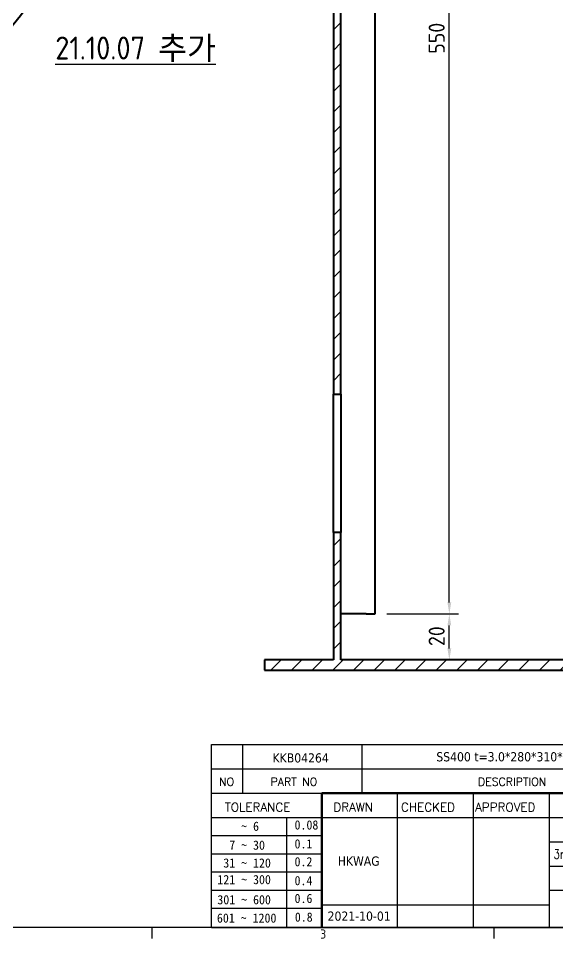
# Model space of a CAD drawing. Header units: millimetres. Extents: x 0 to 2378, y 0 to 1682.
# Drawn here: x 1874.1 to 2108.5, y 35.2 to 435.4 of the extents above; entities that cross this region are included whole.
import ezdxf
from ezdxf.enums import TextEntityAlignment as Align

# ---------------------------------------------------------------- set-up
doc = ezdxf.new("R2010")
doc.units = ezdxf.units.MM
doc.header["$LTSCALE"] = 2
doc.layers.get('0').update_dxf_attribs({"color": 3, "lineweight": 25})
for name, color, linetype, lineweight in [('가시적인 것(ISO)', 3, 'Continuous', 40), ('경계(ISO)', 7, 'Continuous', 25), ('기호(ISO)', 5, 'Continuous', 25), ('제목(ISO)', 5, 'Continuous', 50), ('치수(ISO)', 2, 'Continuous', 25), ('해치(ISO)', 7, 'Continuous', 18)]:
    doc.layers.add(name, color=color, linetype=linetype, lineweight=lineweight)
doc.styles.add('HAN_291', font='')
doc.styles.add('HAN_370', font='', dxfattribs={"width": 2})
doc.styles.add('RC_284', font='ROMANC.shx')
doc.styles.add('RC_287', font='ROMANC.shx')
doc.styles.add('RC_292', font='ROMANC.shx')
doc.styles.add('ROMANT_294', font='romant.shx')
doc.styles.add('문자 텍스트_PSTEK_POSCO', font='isocp.shx')
doc.styles.add('치수 텍스트_PSTEK_POSCO', font='isocp.shx')
doc.styles.add('텍스트 스타일198', font='tahoma.ttf')
doc.styles.add('텍스트 스타일333', font='ROMANC.shx', dxfattribs={"width": 0.800000011920929})
doc.styles.get('HAN_291').set_extended_font_data('GulimChe')
doc.styles.get('HAN_370').set_extended_font_data('GulimChe')
doc.dimstyles.new('치수_PSTEK_POSCO', dxfattribs={"dimscale": 2, "dimtxt": 3.5, "dimasz": 2.5, "dimexe": 2, "dimexo": 2.5, "dimgap": 1, "dimtad": 1, "dimrnd": 1e-08, "dimdsep": 46, "dimtxsty": '치수 텍스트_PSTEK_POSCO', "dimcen": 0.09, "dimdle": 10, "dimclrd": 7, "dimclre": 7, "dimclrt": 2, "dimadec": 1, "dimazin": 2, "dimtfac": 1, "dimtmove": 0, "dimatfit": 3, "dimfxl": 0, "dimtolj": 1, "dimlwd": -1, "dimlwe": -1, "dimarcsym": 0})

# ---------------------------------------------------------------- blocks, each defined once
blk = doc.blocks.new('경계 Default Border')
at = {"layer": '경계(ISO)'}
for p, q in [((966.0624694824219, 20), (966.0624694824219, 17.59999990463257)), ((1040.374984741211, 20), (1040.374984741211, 17.59999990463257))]:
    blk.add_line(p, q, dxfattribs=at)
at = {"layer": '경계(ISO)', "flags": 128}
blk.add_lwpolyline([(20, 20), (20, 820.9999847412109), (1169.000015258789, 820.9999847412109), (1169.000015258789, 20), (20, 20)], dxfattribs=at)
at = {"layer": '경계(ISO)', "color": 2, "insert": (1002.664443034574, 17.580929648038), "char_height": 2.000000029802322, "attachment_point": 7, "style": '문자 텍스트_PSTEK_POSCO'}
blk.add_mtext('3', dxfattribs=at)
blk = doc.blocks.new('제목 블록 PSTEK')
for color, points in [(5, [(321.6183518841322, 17.4193704504104), (319.5281351041078, 18.24969419629727), (322.4505835294948, 22.02344462252142), (317.2195697678507, 17.0593801673321), (318.9235935156908, 16.2694494742633), (316.1741874603099, 12.79820726128571)]), (252, [(317.2195697678507, 17.0593801673321), (322.0326348870767, 21.62682475217465), (322.2781991042243, 21.94392121864296), (317.0471853425802, 16.97985676345368), (318.7512090904202, 16.1899260703855), (316.0018030350395, 12.71868385740789), (316.3356552234328, 13.00206718743325), (318.9235935156908, 16.2694494742633)]), (1, [(324.4839107253602, 19.60711530335299), (325.2419748254881, 19.60711530335299), (325.2419748254881, 20.25857663940324), (321.2266040451076, 20.25857663940324), (321.2266040451076, 19.60711530335299), (321.9846681452406, 19.60711530335299), (321.9846681452406, 15.3430047401139), (324.4839107253602, 15.3430047401139)]), (252, [(324.6615819988275, 19.45905590879572), (325.4196460989604, 19.45905590879572), (325.4196460989604, 20.11051724484596), (325.2419748254881, 20.11051724484596), (325.2419748254881, 19.60711530335299), (324.4839107253602, 19.60711530335299), (324.4839107253602, 15.3430047401139), (322.1623394187076, 15.3430047401139), (322.1623394187076, 15.19494534555726), (324.6615819988275, 15.19494534555726)]), (1, [(329.2277337269622, 20.25857663940324), (325.65654113025, 20.25857663940324), (325.65654113025, 15.3430047401139), (329.3580259941756, 15.3430047401139), (329.3580259941756, 15.9944660761648), (328.1137701654877, 15.9944660761648), (328.1137701654877, 17.56360607323003), (329.2277337269622, 17.56360607323003), (329.2277337269622, 18.25543873810179), (328.1137701654877, 18.25543873810179), (328.1137701654877, 19.60711530335299), (329.2277337269622, 19.60711530335299)]), (252, [(328.2914414389548, 19.45905590879572), (329.4054050004294, 19.45905590879572), (329.4054050004294, 20.11051724484596), (329.2277337269622, 20.11051724484596), (329.2277337269622, 19.60711530335299), (328.1137701654877, 19.60711530335299), (328.1137701654877, 18.25543873810179), (328.2914414389548, 18.25543873810179)]), (1, [(332.3312149849806, 20.25857663940324), (329.8592894925411, 20.25857663940324), (329.8592894925411, 15.3430047401139), (332.3312149849806, 15.3430047401139), (332.3312149849806, 17.4318630164523), (333.0701931098801, 15.3430047401139), (335.4855464857051, 15.3430047401139), (334.2514536401189, 19.30614745124769), (335.4379594596742, 20.25857663940324), (334.3071782107978, 20.25857663940324), (332.3312149849806, 18.99741471888304)]), (252, [(332.5088862584528, 20.1105172448466), (332.3312149849806, 20.1105172448466), (332.3312149849806, 18.99741471888368), (332.5088862584528, 19.11081371413894)]), (252, [(335.6156307331414, 20.11051724484596), (335.2535118015555, 20.11051724484596), (334.2514536401189, 19.30614745124769), (335.4855464857051, 15.3430047401139), (333.1954852176545, 15.3430047401139), (333.2478643833523, 15.19494534555726), (335.6632177591723, 15.19494534555726), (334.4291249135862, 19.15808805669106)]), (252, [(321.9846681452406, 19.60711530335299), (321.4042753185749, 19.60711530335299), (321.4042753185749, 19.45905590879572), (321.9846681452406, 19.45905590879572)]), (252, [(328.2914414389548, 17.41554667867274), (329.4054050004294, 17.41554667867274), (329.4054050004294, 18.10737934354514), (329.2277337269622, 18.10737934354514), (329.2277337269622, 17.56360607323003), (328.1137701654877, 17.56360607323003), (328.1137701654877, 15.9944660761648), (328.2914414389548, 15.9944660761648)]), (252, [(332.5088862584528, 16.92964231796647), (332.3312149849806, 17.43186301645164), (332.3312149849806, 15.3430047401139), (330.0369607660135, 15.3430047401139), (330.0369607660135, 15.19494534555726), (332.5088862584528, 15.19494534555726)]), (252, [(329.5356972676428, 15.8464066816075), (329.3580259941756, 15.8464066816075), (329.3580259941756, 15.3430047401139), (325.8342124037171, 15.3430047401139), (325.8342124037171, 15.19494534555726), (329.5356972676428, 15.19494534555726)])]:
    blk.add_hatch(color=color).paths.add_polyline_path(points)
h = blk.add_hatch(color=1)
edge = h.paths.add_edge_path(flags=0)
edge.add_line((314.2242174273352, 19.60711530335299), (314.2242174273352, 17.00126995915134))
edge.add_line((314.2242174273352, 17.00126995915134), (314.3485873187598, 17.00126995915134))
edge.add_arc((314.3485873187598, 17.6527312952023), 0.6514613360509371, 270, 360)
edge.add_line((315.0000486548106, 17.6527312952023), (315.0000486548106, 18.95565396730211))
edge.add_arc((314.3485873187598, 18.95565396730212), 0.6514613360508712, 0, 90)
edge.add_line((314.3485873187598, 19.60711530335299), (314.2242174273352, 19.60711530335299))
edge = h.paths.add_edge_path()
edge.add_arc((314.9847713324306, 18.28938669179658), 1.969189947606664, 269.9999999999959, 450)
edge.add_line((314.9847713324306, 20.25857663940318), (311.7664314776902, 20.25857663940324))
edge.add_line((311.7664314776902, 20.25857663940324), (311.7664314776902, 15.3430047401139))
edge.add_line((311.7664314776902, 15.3430047401139), (314.2242174273352, 15.3430047401139))
edge.add_line((314.2242174273352, 15.3430047401139), (314.2242174273352, 16.32019674418991))
edge.add_line((314.2242174273352, 16.32019674418991), (314.9847713324307, 16.32019674418991))
h = blk.add_hatch(color=252)
edge = h.paths.add_edge_path()
edge.add_arc((314.9847713324309, 18.28938669179657), 1.969189947606666, 270, 406.8278729790604)
edge.add_arc((315.1624426058984, 18.1413272972396), 1.969189947606962, -90, 53.560984836317004, ccw=False)
edge.add_line((315.1624426058984, 16.17213734963263), (314.4018887008024, 16.17213734963263))
edge.add_line((314.4018887008024, 16.17213734963263), (314.4018887008024, 15.19494534555726))
edge.add_line((314.4018887008024, 15.19494534555726), (311.9441027511573, 15.19494534555726))
edge.add_line((311.9441027511573, 15.19494534555726), (311.9441027511573, 15.3430047401139))
edge.add_line((311.9441027511573, 15.3430047401139), (314.2242174273352, 15.3430047401139))
edge.add_line((314.2242174273352, 15.3430047401139), (314.2242174273352, 16.32019674418991))
edge.add_line((314.2242174273352, 16.32019674418991), (314.9847713324309, 16.32019674418991))
h = blk.add_hatch(color=252)
edge = h.paths.add_edge_path()
edge.add_line((314.4018887008024, 19.45905590879572), (314.5262585922315, 19.45905590879572))
edge.add_arc((314.5262585922314, 18.80759457274939), 0.6514613360463194, 60.4189348879147, 90.00000000000318, ccw=False)
edge.add_arc((314.3485873187602, 18.95565396730057), 0.6514613360524251, 39.96992292766206, 90.00000000009999)
edge.add_line((314.3485873187591, 19.60711530335307), (314.2242174273352, 19.60711530335298))
edge.add_line((314.2242174273352, 19.60711530335299), (314.2242174273352, 17.00126995915134))
edge.add_line((314.2242174273352, 17.00126995915134), (314.3485873187591, 17.00126995915134))
edge.add_arc((314.3485873187568, 17.652731295233), 0.6514613360816299, 270.0000000002, 274.6930825552478)
edge.add_line((314.4018887008024, 17.0034541317032), (314.4018887008024, 19.45905590879572))
at = {"layer": '해치(ISO)', "true_color": 0x27d1fc}
h = blk.add_hatch(color=140, dxfattribs=at)
edge = h.paths.add_edge_path()
edge.add_ellipse((330.3660919371412, 20.15576403068321), major_axis=(9.100907360794343, 0), ratio=0.4069904968023172, start_angle=301.3098473703837, end_angle=507.7436900681698)
edge.add_ellipse((331.5340919371412, 20.4634168429492), major_axis=(-9.82350664112931, 0), ratio=0.3942600559756514, start_angle=111.51207141178469, end_angle=334.47025347086895, ccw=False)
edge.add_line((335.1363447531188, 16.8601935978785), (335.0955236905705, 16.99119398620872))
at = {"color": 180}
for p, q in [((182.475792979055, 11.79100474011392), (182.4757929790549, 51.56524660363496)), ((182.4757929790549, 51.56524660363496), (372.4757929537551, 51.56524660363496)), ((189.2651435055721, 51.56524660363496), (189.2651435055722, 41.00524660363494)), ((215.2152739891528, 41.00524660363494), (215.2152739891528, 51.56524660363496)), ((280.8758854511282, 51.56524660363496), (280.8758854511282, 41.00524660363494)), ((310.0881549537552, 51.56524660363496), (310.0881549537553, 41.00524660363494)), ((316.9044520275131, 51.56524660363496), (316.9044520275127, 41.00524660363494)), ((338.4566026226726, 51.56524660363496), (338.4566026226727, 41.00524660363494)), ((372.4757929537551, 51.56524660363496), (372.4757929537551, 11.79100474011389)), ((182.475792979055, 46.2852466036349), (372.4757929537551, 46.28524660363492)), ((182.475792979055, 41.00524660363493), (206.451475290024, 41.00524660363493)), ((222.9401812389276, 11.79100474011392), (222.9401812389276, 41.00524660363494)), ((239.4288871878316, 11.79100474011392), (239.4288871878316, 41.00524660363494)), ((255.9175931367356, 11.79100474011392), (255.9175931367356, 41.00524660363494)), ((268.6918866058747, 41.00524660363494), (268.6918866058747, 30.44524660363498)), ((280.8758854511282, 41.00524660363494), (280.8758854511282, 25.16524660363502)), ((310.088154953755, 41.00524660363494), (310.088154953755, 11.79100474011392)), ((182.475792979055, 35.72524660363497), (206.451475290024, 35.72524660363497)), ((198.8621818849491, 12.02524660363491), (198.8621818849491, 35.72524660363497)), ((206.451475290024, 35.72524660363497), (372.4757929537551, 35.72524660363497)), ((182.475792979055, 31.77524660363492), (206.451475290024, 31.77524660363492)), ((255.917593136736, 30.44524660363498), (372.4757929537552, 30.44524660363501)), ((182.475792979055, 27.82524660363487), (206.451475290024, 27.82524660363487)), ((255.9175931367359, 25.16524660363502), (372.4757929537552, 25.165246603635)), ((268.6918866058744, 25.16524660363502), (268.6918866058744, 11.79100474011392)), ((182.475792979055, 23.87524660363505), (206.451475290024, 23.87524660363505)), ((182.475792979055, 19.92524660363478), (206.451475290024, 19.92524660363478)), ((255.9175931367359, 19.88524660363481), (310.0881549537553, 19.88524660363481)), ((206.451475290024, 16.74100474011396), (255.9175931367359, 16.74100474011396)), ((182.475792979055, 15.97524660363496), (206.451475290024, 15.97524660363496)), ((182.475792979055, 11.79100474011392), (372.4757929537551, 11.79100474011389))]:
    blk.add_line(p, q, dxfattribs=at)
at = {"color": 7, "lineweight": 50}
for p, q in [((206.4514752900237, 11.79100474011392), (206.4514752900237, 41.00524660363494)), ((206.451475290024, 41.00524660363494), (372.4757929537551, 41.00524660363496))]:
    blk.add_line(p, q, dxfattribs=at)
at = {"color": 7}
for p, q in [((322.4505835294948, 22.02344462252142), (317.2195697678507, 17.0593801673321)), ((319.5281351041078, 18.24969419629727), (322.4505835294948, 22.02344462252142)), ((311.7664314776902, 20.25900474011391), (311.7664314776902, 15.34300474011391)), ((314.9847713324309, 20.25857663940324), (311.7664314776902, 20.25857663940324)), ((314.9847713324309, 20.25857663940324), (311.7664314776902, 20.25857663940324)), ((311.7664314776902, 20.25857663940324), (311.7664314776902, 15.3430047401139)), ((322.2781991042243, 21.94392121864296), (317.0471853425802, 16.97985676345368)), ((317.2195697678507, 17.0593801673321), (322.0326348870767, 21.62682475217465)), ((325.2419748254881, 20.25857663940324), (321.2266040451076, 20.25857663940324)), ((321.2266040451076, 20.25857663940324), (321.2266040451076, 19.60711530335299)), ((325.2419748254881, 20.25857663940324), (321.2266040451076, 20.25857663940324)), ((321.2266040451076, 20.25857663940324), (321.2266040451076, 19.60711530335299)), ((322.0326348870767, 21.62682475217465), (322.2781991042243, 21.94392121864296)), ((325.2419748254881, 19.60711530335299), (325.2419748254881, 20.25857663940324)), ((325.2419748254881, 19.60711530335299), (325.2419748254881, 20.25857663940324)), ((325.4196460989604, 20.11051724484596), (325.2419748254881, 20.11051724484596)), ((325.2419748254881, 20.11051724484596), (325.2419748254881, 19.60711530335299)), ((325.4196460989604, 19.45905590879572), (325.4196460989604, 20.11051724484596)), ((329.2277337269622, 20.25857663940324), (325.65654113025, 20.25857663940324)), ((325.65654113025, 20.25857663940324), (325.65654113025, 15.3430047401139)), ((325.65654113025, 20.25857663940324), (325.65654113025, 15.3430047401139)), ((329.2277337269622, 20.25857663940324), (325.65654113025, 20.25857663940324)), ((329.2277337269622, 19.60711530335299), (329.2277337269622, 20.25857663940324)), ((329.2277337269622, 19.60711530335299), (329.2277337269622, 20.25857663940324)), ((329.4054050004294, 20.11051724484596), (329.2277337269622, 20.11051724484596)), ((329.2277337269622, 20.11051724484596), (329.2277337269622, 19.60711530335299)), ((329.4054050004294, 19.45905590879572), (329.4054050004294, 20.11051724484596)), ((332.3312149849806, 20.25857663940324), (329.8592894925411, 20.25857663940324)), ((329.8592894925411, 20.25857663940324), (329.8592894925411, 15.3430047401139)), ((329.8592894925411, 20.25857663940324), (329.8592894925411, 15.3430047401139)), ((332.3312149849806, 20.25857663940324), (329.8592894925411, 20.25857663940324)), ((334.3071782107978, 20.25857663940324), (332.3312149849806, 18.99741471888304)), ((332.3312149849806, 18.99741471888304), (332.3312149849806, 20.25857663940324)), ((334.3071782107978, 20.25857663940324), (332.3312149849806, 18.99741471888304)), ((332.3312149849806, 18.99741471888304), (332.3312149849806, 20.25857663940324)), ((332.5088862584528, 20.1105172448466), (332.3312149849806, 20.1105172448466)), ((332.3312149849806, 20.1105172448466), (332.3312149849806, 18.99741471888368)), ((332.5088862584528, 19.11081371413894), (332.5088862584528, 20.1105172448466)), ((334.2514536401189, 19.30614745124769), (335.4379594596742, 20.25857663940324)), ((334.2514536401189, 19.30614745124769), (335.4379594596742, 20.25857663940324)), ((335.2535118015555, 20.11051724484596), (334.2514536401189, 19.30614745124769)), ((335.4379594596742, 20.25857663940324), (334.3071782107978, 20.25857663940324)), ((335.4379594596742, 20.25857663940324), (334.3071782107978, 20.25857663940324)), ((334.4291249135862, 19.15808805669104), (335.6156307331414, 20.11051724484596)), ((335.6156307331414, 20.11051724484596), (335.2535118015555, 20.11051724484596)), ((314.2242174273352, 17.00126995915134), (314.2242174273352, 19.60711530335299)), ((314.2242174273352, 19.60711530335299), (314.3485873187591, 19.60711530335299)), ((314.3485873187591, 19.60711530335299), (314.2242174273352, 19.60711530335299)), ((314.2242174273352, 19.60711530335299), (314.2242174273352, 17.00126995915134)), ((314.2242174273352, 17.00126995915134), (314.2242174273352, 19.60711530335299)), ((314.2242174273352, 19.60711530335299), (314.3485873187591, 19.60711530335299)), ((314.4018887008024, 19.45905590879572), (314.5262585922314, 19.45905590879572)), ((314.4018887008024, 17.0034541317032), (314.4018887008024, 19.45905590879572)), ((315.0000486548106, 18.95565396730275), (315.0000486548106, 17.65273129520161)), ((315.0000486548106, 18.95565396730275), (315.0000486548106, 17.65273129520161)), ((321.6183518841322, 17.4193704504104), (319.5281351041078, 18.24969419629727)), ((321.2266040451076, 19.60711530335299), (321.9846681452406, 19.60711530335299)), ((321.2266040451076, 19.60711530335299), (321.9846681452406, 19.60711530335299)), ((321.4042753185749, 19.60711530335299), (321.4042753185749, 19.45905590879572)), ((321.9846681452406, 19.60711530335299), (321.4042753185749, 19.60711530335299)), ((321.4042753185749, 19.45905590879572), (321.9846681452406, 19.45905590879572)), ((321.9846681452406, 19.60711530335299), (321.9846681452406, 15.3430047401139)), ((321.9846681452406, 19.45905590879572), (321.9846681452406, 19.60711530335299)), ((321.9846681452406, 19.60711530335299), (321.9846681452406, 15.3430047401139)), ((324.4839107253602, 19.60711530335299), (325.2419748254881, 19.60711530335299)), ((324.4839107253602, 15.3430047401139), (324.4839107253602, 19.60711530335299)), ((325.2419748254881, 19.60711530335299), (324.4839107253602, 19.60711530335299)), ((324.4839107253602, 19.60711530335299), (324.4839107253602, 15.3430047401139)), ((324.4839107253602, 19.60711530335299), (325.2419748254881, 19.60711530335299)), ((324.4839107253602, 15.3430047401139), (324.4839107253602, 19.60711530335299)), ((324.6615819988275, 19.45905590879572), (325.4196460989604, 19.45905590879572)), ((324.6615819988275, 15.19494534555726), (324.6615819988275, 19.45905590879572)), ((328.1137701654877, 18.25543873810179), (328.1137701654877, 19.60711530335299)), ((328.1137701654877, 19.60711530335299), (329.2277337269622, 19.60711530335299)), ((329.2277337269622, 19.60711530335299), (328.1137701654877, 19.60711530335299)), ((328.1137701654877, 19.60711530335299), (328.1137701654877, 18.25543873810179)), ((328.1137701654877, 18.25543873810179), (328.1137701654877, 19.60711530335299)), ((328.1137701654877, 19.60711530335299), (329.2277337269622, 19.60711530335299)), ((329.2277337269622, 18.25543873810179), (328.1137701654877, 18.25543873810179)), ((328.1137701654877, 18.25543873810179), (328.2914414389548, 18.25543873810179)), ((329.2277337269622, 18.25543873810179), (328.1137701654877, 18.25543873810179)), ((328.2914414389548, 18.25543873810179), (328.2914414389548, 19.45905590879572)), ((328.2914414389548, 19.45905590879572), (329.4054050004294, 19.45905590879572)), ((329.2277337269622, 17.56360607323003), (329.2277337269622, 18.25543873810179)), ((329.2277337269622, 17.56360607323003), (329.2277337269622, 18.25543873810179)), ((329.4054050004294, 18.10737934354514), (329.2277337269622, 18.10737934354514)), ((329.2277337269622, 18.10737934354514), (329.2277337269622, 17.56360607323003)), ((329.4054050004294, 17.41554667867274), (329.4054050004294, 18.10737934354514)), ((332.3312149849806, 18.99741471888368), (332.5088862584528, 19.11081371413894)), ((335.4855464857051, 15.3430047401139), (334.2514536401189, 19.30614745124769)), ((334.2514536401189, 19.30614745124769), (335.4855464857051, 15.3430047401139)), ((335.4855464857051, 15.3430047401139), (334.2514536401189, 19.30614745124769)), ((335.6632177591723, 15.19494534555726), (334.4291249135862, 19.15808805669104)), ((314.3485873187591, 17.00126995915134), (314.2242174273352, 17.00126995915134)), ((314.2242174273352, 17.00126995915134), (314.3485873187591, 17.00126995915134)), ((314.3485873187591, 17.00126995915134), (314.2242174273352, 17.00126995915134)), ((314.2242174273352, 16.32019674418991), (314.9847713324309, 16.32019674418991)), ((314.2242174273352, 15.3430047401139), (314.2242174273352, 16.32019674418991)), ((314.9847713324309, 16.32019674418991), (314.2242174273352, 16.32019674418991)), ((314.2242174273352, 16.32019674418991), (314.2242174273352, 15.3430047401139)), ((314.2242174273352, 16.32019674418991), (314.9847713324309, 16.32019674418991)), ((314.2242174273352, 15.3430047401139), (314.2242174273352, 16.32019674418991)), ((314.4018887008024, 16.17213734963263), (315.162442605898, 16.17213734963263)), ((314.4018887008024, 15.19494534555726), (314.4018887008024, 16.17213734963263)), ((318.7512090904202, 16.1899260703855), (316.0018030350395, 12.71868385740789)), ((316.1741874603099, 12.79820726128571), (321.6183518841322, 17.4193704504104)), ((318.9235935156908, 16.2694494742633), (316.1741874603099, 12.79820726128571)), ((316.3356552234328, 13.00206718743325), (318.9235935156908, 16.2694494742633)), ((317.0471853425802, 16.97985676345368), (318.7512090904202, 16.1899260703855)), ((318.9235935156908, 16.2694494742633), (317.2195697678507, 17.0593801673321)), ((317.2195697678507, 17.0593801673321), (318.9235935156908, 16.2694494742633)), ((328.1137701654877, 17.56360607323003), (329.2277337269622, 17.56360607323003)), ((328.1137701654877, 15.9944660761648), (328.1137701654877, 17.56360607323003)), ((329.2277337269622, 17.56360607323003), (328.1137701654877, 17.56360607323003)), ((328.1137701654877, 17.56360607323003), (328.1137701654877, 15.9944660761648)), ((328.1137701654877, 17.56360607323003), (329.2277337269622, 17.56360607323003)), ((328.1137701654877, 15.9944660761648), (328.1137701654877, 17.56360607323003)), ((328.2914414389548, 15.9944660761648), (328.2914414389548, 17.41554667867274)), ((328.2914414389548, 17.41554667867274), (329.4054050004294, 17.41554667867274)), ((332.3312149849806, 17.4318630164523), (333.0701931098801, 15.3430047401139)), ((332.3312149849806, 15.3430047401139), (332.3312149849806, 17.4318630164523)), ((332.5088862584528, 16.92964231796647), (332.3312149849806, 17.43186301645164)), ((332.3312149849806, 17.43186301645164), (332.3312149849806, 15.3430047401139)), ((332.3312149849806, 17.4318630164523), (333.0701931098801, 15.3430047401139)), ((332.3312149849806, 15.3430047401139), (332.3312149849806, 17.4318630164523)), ((332.5088862584528, 15.19494534555726), (332.5088862584528, 16.92964231796647)), ((345.0447381189468, 17.50375595811051), (344.9867755289346, 17.689895936919)), ((311.7664314776902, 15.3430047401139), (314.2242174273352, 15.3430047401139)), ((311.7664314776902, 15.3430047401139), (314.2242174273352, 15.3430047401139)), ((314.2242174273352, 15.3430047401139), (311.9441027511573, 15.3430047401139)), ((311.9441027511573, 15.3430047401139), (311.9441027511573, 15.19494534555726)), ((311.9441027511573, 15.19494534555726), (314.4018887008024, 15.19494534555726)), ((321.9846681452406, 15.3430047401139), (324.4839107253602, 15.3430047401139)), ((321.9846681452406, 15.3430047401139), (324.4839107253602, 15.3430047401139)), ((324.4839107253602, 15.3430047401139), (322.1623394187076, 15.3430047401139)), ((322.1623394187076, 15.3430047401139), (322.1623394187076, 15.19494534555726)), ((322.1623394187076, 15.19494534555726), (324.6615819988275, 15.19494534555726)), ((325.65654113025, 15.3430047401139), (329.3580259941756, 15.3430047401139)), ((325.65654113025, 15.3430047401139), (329.3580259941756, 15.3430047401139)), ((329.3580259941756, 15.3430047401139), (325.8342124037171, 15.3430047401139)), ((325.8342124037171, 15.3430047401139), (325.8342124037171, 15.19494534555726)), ((325.8342124037171, 15.19494534555726), (329.5356972676428, 15.19494534555726)), ((329.3580259941756, 15.9944660761648), (328.1137701654877, 15.9944660761648)), ((328.1137701654877, 15.9944660761648), (328.2914414389548, 15.9944660761648)), ((329.3580259941756, 15.9944660761648), (328.1137701654877, 15.9944660761648)), ((329.3580259941756, 15.3430047401139), (329.3580259941756, 15.9944660761648)), ((329.3580259941756, 15.3430047401139), (329.3580259941756, 15.9944660761648)), ((329.5356972676428, 15.8464066816075), (329.3580259941756, 15.8464066816075)), ((329.3580259941756, 15.8464066816075), (329.3580259941756, 15.3430047401139)), ((329.5356972676428, 15.19494534555726), (329.5356972676428, 15.8464066816075)), ((329.8592894925411, 15.3430047401139), (332.3312149849806, 15.3430047401139)), ((329.8592894925411, 15.3430047401139), (332.3312149849806, 15.3430047401139)), ((332.3312149849806, 15.3430047401139), (330.0369607660135, 15.3430047401139)), ((330.0369607660135, 15.3430047401139), (330.0369607660135, 15.19494534555726)), ((330.0369607660135, 15.19494534555726), (332.5088862584528, 15.19494534555726)), ((333.0701931098801, 15.3430047401139), (335.4855464857051, 15.3430047401139)), ((333.0701931098801, 15.3430047401139), (335.4855464857051, 15.3430047401139)), ((335.4855464857051, 15.3430047401139), (333.1954852176545, 15.3430047401139)), ((333.1954852176545, 15.3430047401139), (333.2478643833523, 15.19494534555726)), ((333.2478643833523, 15.19494534555726), (335.6632177591723, 15.19494534555726)), ((316.0018030350395, 12.71868385740789), (316.3356552234328, 13.00206718743325))]:
    blk.add_line(p, q, dxfattribs=at)
at = {"color": 5}
for p, q in [((322.4505835294948, 22.02344462252142), (317.2195697678507, 17.0593801673321)), ((319.5281351041078, 18.24969419629727), (322.4505835294948, 22.02344462252142)), ((321.6183518841322, 17.4193704504104), (319.5281351041078, 18.24969419629727)), ((316.1741874603099, 12.79820726128571), (321.6183518841322, 17.4193704504104)), ((318.9235935156908, 16.2694494742633), (316.1741874603099, 12.79820726128571)), ((317.2195697678507, 17.0593801673321), (318.9235935156908, 16.2694494742633))]:
    blk.add_line(p, q, dxfattribs=at)
at = {"color": 1}
for p, q in [((314.9847713324309, 20.25857663940324), (311.7664314776902, 20.25857663940324)), ((311.7664314776902, 20.25857663940324), (311.7664314776902, 15.3430047401139)), ((325.2419748254881, 20.25857663940324), (321.2266040451076, 20.25857663940324)), ((321.2266040451076, 20.25857663940324), (321.2266040451076, 19.60711530335299)), ((325.2419748254881, 19.60711530335299), (325.2419748254881, 20.25857663940324)), ((329.2277337269622, 20.25857663940324), (325.65654113025, 20.25857663940324)), ((325.65654113025, 20.25857663940324), (325.65654113025, 15.3430047401139)), ((329.2277337269622, 19.60711530335299), (329.2277337269622, 20.25857663940324)), ((332.3312149849806, 20.25857663940324), (329.8592894925411, 20.25857663940324)), ((329.8592894925411, 20.25857663940324), (329.8592894925411, 15.3430047401139)), ((334.3071782107978, 20.25857663940324), (332.3312149849806, 18.99741471888304)), ((332.3312149849806, 18.99741471888304), (332.3312149849806, 20.25857663940324)), ((334.2514536401189, 19.30614745124769), (335.4379594596742, 20.25857663940324)), ((335.4379594596742, 20.25857663940324), (334.3071782107978, 20.25857663940324)), ((314.2242174273352, 17.00126995915134), (314.2242174273352, 19.60711530335299)), ((314.2242174273352, 19.60711530335299), (314.3485873187591, 19.60711530335299)), ((315.0000486548106, 18.95565396730275), (315.0000486548106, 17.65273129520161)), ((321.2266040451076, 19.60711530335299), (321.9846681452406, 19.60711530335299)), ((321.9846681452406, 19.60711530335299), (321.9846681452406, 15.3430047401139)), ((324.4839107253602, 19.60711530335299), (325.2419748254881, 19.60711530335299)), ((324.4839107253602, 15.3430047401139), (324.4839107253602, 19.60711530335299)), ((328.1137701654877, 18.25543873810179), (328.1137701654877, 19.60711530335299)), ((328.1137701654877, 19.60711530335299), (329.2277337269622, 19.60711530335299)), ((329.2277337269622, 18.25543873810179), (328.1137701654877, 18.25543873810179)), ((329.2277337269622, 17.56360607323003), (329.2277337269622, 18.25543873810179)), ((335.4855464857051, 15.3430047401139), (334.2514536401189, 19.30614745124769)), ((314.3485873187591, 17.00126995915134), (314.2242174273352, 17.00126995915134)), ((314.2242174273352, 16.32019674418991), (314.9847713324309, 16.32019674418991)), ((314.2242174273352, 15.3430047401139), (314.2242174273352, 16.32019674418991)), ((328.1137701654877, 17.56360607323003), (329.2277337269622, 17.56360607323003)), ((328.1137701654877, 15.9944660761648), (328.1137701654877, 17.56360607323003)), ((332.3312149849806, 17.4318630164523), (333.0701931098801, 15.3430047401139)), ((332.3312149849806, 15.3430047401139), (332.3312149849806, 17.4318630164523)), ((311.7664314776902, 15.3430047401139), (314.2242174273352, 15.3430047401139)), ((321.9846681452406, 15.3430047401139), (324.4839107253602, 15.3430047401139)), ((325.65654113025, 15.3430047401139), (329.3580259941756, 15.3430047401139)), ((329.3580259941756, 15.9944660761648), (328.1137701654877, 15.9944660761648)), ((329.3580259941756, 15.3430047401139), (329.3580259941756, 15.9944660761648)), ((329.8592894925411, 15.3430047401139), (332.3312149849806, 15.3430047401139)), ((333.0701931098801, 15.3430047401139), (335.4855464857051, 15.3430047401139))]:
    blk.add_line(p, q, dxfattribs=at)
at = {"color": 7}
for centre, radius, start, end in [((314.9847713324309, 18.28938669179658), 1.969189947606665, 270, 90), ((314.9847713324309, 18.28938669179658), 1.969189947606665, 270, 90), ((314.3485873187598, 18.95565396730211), 0.6514613360508712, 0, 90), ((314.3485873187602, 18.95565396730057), 0.6514613360524251, 39.96992292766117, 90), ((314.3485873187598, 18.95565396730212), 0.6514613360508712, 0, 90), ((314.5262585922314, 18.80759457274939), 0.6514613360463193, 60.41893488791137, 90), ((314.9847713324307, 18.2893866917965), 1.969189947606594, 270, 46.82787297909833), ((315.1624426058984, 18.1413272972396), 1.969189947606961, 270, 53.56098483636067), ((314.3485873187597, 17.65273129520228), 0.6514613360509381, 270, 0), ((314.3485873187598, 17.6527312952023), 0.6514613360509381, 270, 0), ((314.3485873187568, 17.652731295233), 0.6514613360816299, 270, 274.6930825552478)]:
    blk.add_arc(centre, radius, start, end, dxfattribs=at)
at = {"color": 1}
for centre, radius, start, end in [((314.9847713324309, 18.28938669179657), 1.969189947606665, 270, 90), ((314.3485873187598, 18.95565396730211), 0.6514613360508712, 0, 90), ((314.3485873187598, 17.6527312952023), 0.6514613360509381, 270, 0)]:
    blk.add_arc(centre, radius, start, end, dxfattribs=at)
at = {"layer": '제목(ISO)', "lineweight": 18}
blk.add_line((182.475792979055, 35.72500474011393), (182.475792979055, 11.79100474011392), dxfattribs=at)
at = {"layer": '제목(ISO)'}
for p, q in [((322.4505835294948, 22.02344462252142), (317.2195697678507, 17.0593801673321)), ((319.5281351041078, 18.24969419629727), (322.4505835294948, 22.02344462252142)), ((314.9847713324306, 20.25857663940324), (311.7664314776902, 20.25857663940324)), ((311.7664314776902, 20.25857663940324), (311.7664314776902, 15.3430047401139)), ((322.2781991042243, 21.94392121864296), (317.0471853425802, 16.97985676345368)), ((317.2195697678507, 17.0593801673321), (322.0326348870767, 21.62682475217465)), ((325.2419748254881, 20.25857663940324), (321.2266040451076, 20.25857663940324)), ((321.2266040451076, 20.25857663940324), (321.2266040451076, 19.60711530335299)), ((322.0326348870767, 21.62682475217465), (322.2781991042243, 21.94392121864296)), ((325.2419748254881, 19.60711530335299), (325.2419748254881, 20.25857663940324)), ((325.4196460989604, 20.11051724484596), (325.2419748254881, 20.11051724484596)), ((325.2419748254881, 20.11051724484596), (325.2419748254881, 19.60711530335299)), ((325.4196460989604, 19.45905590879572), (325.4196460989604, 20.11051724484596)), ((329.2277337269622, 20.25857663940324), (325.65654113025, 20.25857663940324)), ((325.65654113025, 20.25857663940324), (325.65654113025, 15.3430047401139)), ((329.2277337269622, 19.60711530335299), (329.2277337269622, 20.25857663940324)), ((329.4054050004294, 20.11051724484596), (329.2277337269622, 20.11051724484596)), ((329.2277337269622, 20.11051724484596), (329.2277337269622, 19.60711530335299)), ((329.4054050004294, 19.45905590879572), (329.4054050004294, 20.11051724484596)), ((332.3312149849806, 20.25857663940324), (329.8592894925411, 20.25857663940324)), ((329.8592894925411, 20.25857663940324), (329.8592894925411, 15.3430047401139)), ((334.3071782107978, 20.25857663940324), (332.3312149849806, 18.99741471888304)), ((332.3312149849806, 18.99741471888304), (332.3312149849806, 20.25857663940324)), ((332.5088862584528, 20.1105172448466), (332.3312149849806, 20.1105172448466)), ((332.3312149849806, 20.1105172448466), (332.3312149849806, 18.99741471888368)), ((332.5088862584528, 19.11081371413894), (332.5088862584528, 20.1105172448466)), ((334.2514536401189, 19.30614745124769), (335.4379594596742, 20.25857663940324)), ((335.2535118015555, 20.11051724484596), (334.2514536401189, 19.30614745124769)), ((335.4379594596742, 20.25857663940324), (334.3071782107978, 20.25857663940324)), ((334.4291249135862, 19.15808805669106), (335.6156307331414, 20.11051724484596)), ((335.6156307331414, 20.11051724484596), (335.2535118015555, 20.11051724484596)), ((314.2242174273352, 17.00126995915134), (314.2242174273352, 19.60711530335299)), ((314.2242174273352, 19.60711530335299), (314.3485873187598, 19.60711530335299)), ((314.3485873187591, 19.60711530335299), (314.2242174273352, 19.60711530335299)), ((314.2242174273352, 19.60711530335299), (314.2242174273352, 17.00126995915134)), ((314.4018887008024, 19.45905590879572), (314.5262585922314, 19.45905590879572)), ((314.4018887008024, 17.0034541317032), (314.4018887008024, 19.45905590879572)), ((315.0000486548106, 18.95565396730211), (315.0000486548106, 17.6527312952023)), ((321.6183518841322, 17.4193704504104), (319.5281351041078, 18.24969419629727)), ((321.2266040451076, 19.60711530335299), (321.9846681452406, 19.60711530335299)), ((321.9846681452406, 19.60711530335299), (321.4042753185749, 19.60711530335299)), ((321.4042753185749, 19.60711530335299), (321.4042753185749, 19.45905590879572)), ((321.4042753185749, 19.45905590879572), (321.9846681452406, 19.45905590879572)), ((321.9846681452406, 19.60711530335299), (321.9846681452406, 15.3430047401139)), ((321.9846681452406, 19.45905590879572), (321.9846681452406, 19.60711530335299)), ((324.4839107253602, 19.60711530335299), (325.2419748254881, 19.60711530335299)), ((324.4839107253602, 15.3430047401139), (324.4839107253602, 19.60711530335299)), ((325.2419748254881, 19.60711530335299), (324.4839107253602, 19.60711530335299)), ((324.4839107253602, 19.60711530335299), (324.4839107253602, 15.3430047401139)), ((324.6615819988275, 19.45905590879572), (325.4196460989604, 19.45905590879572)), ((324.6615819988275, 15.19494534555726), (324.6615819988275, 19.45905590879572)), ((328.1137701654877, 18.25543873810179), (328.1137701654877, 19.60711530335299)), ((328.1137701654877, 19.60711530335299), (329.2277337269622, 19.60711530335299)), ((329.2277337269622, 19.60711530335299), (328.1137701654877, 19.60711530335299)), ((328.1137701654877, 19.60711530335299), (328.1137701654877, 18.25543873810179)), ((329.2277337269622, 18.25543873810179), (328.1137701654877, 18.25543873810179)), ((328.1137701654877, 18.25543873810179), (328.2914414389548, 18.25543873810179)), ((328.2914414389548, 19.45905590879572), (329.4054050004294, 19.45905590879572)), ((328.2914414389548, 18.25543873810179), (328.2914414389548, 19.45905590879572)), ((329.2277337269622, 17.56360607323003), (329.2277337269622, 18.25543873810179)), ((329.4054050004294, 18.10737934354514), (329.2277337269622, 18.10737934354514)), ((329.2277337269622, 18.10737934354514), (329.2277337269622, 17.56360607323003)), ((329.4054050004294, 17.41554667867274), (329.4054050004294, 18.10737934354514)), ((332.3312149849806, 18.99741471888368), (332.5088862584528, 19.11081371413894)), ((335.4855464857051, 15.3430047401139), (334.2514536401189, 19.30614745124769)), ((334.2514536401189, 19.30614745124769), (335.4855464857051, 15.3430047401139)), ((335.6632177591723, 15.19494534555726), (334.4291249135862, 19.15808805669106)), ((314.3485873187598, 17.00126995915134), (314.2242174273352, 17.00126995915134)), ((314.2242174273352, 17.00126995915134), (314.3485873187591, 17.00126995915134)), ((314.2242174273352, 15.3430047401139), (314.2242174273352, 16.32019674418991)), ((314.2242174273352, 16.32019674418991), (314.9847713324307, 16.32019674418991)), ((314.9847713324309, 16.32019674418991), (314.2242174273352, 16.32019674418991)), ((314.2242174273352, 16.32019674418991), (314.2242174273352, 15.3430047401139)), ((314.4018887008024, 15.19494534555726), (314.4018887008024, 16.17213734963263)), ((314.4018887008024, 16.17213734963263), (315.1624426058984, 16.17213734963263)), ((318.7512090904202, 16.1899260703855), (316.0018030350395, 12.71868385740789)), ((316.1741874603099, 12.79820726128571), (321.6183518841322, 17.4193704504104)), ((318.9235935156908, 16.2694494742633), (316.1741874603099, 12.79820726128571)), ((316.3356552234328, 13.00206718743325), (318.9235935156908, 16.2694494742633)), ((317.0471853425802, 16.97985676345368), (318.7512090904202, 16.1899260703855)), ((317.2195697678507, 17.0593801673321), (318.9235935156908, 16.2694494742633)), ((318.9235935156908, 16.2694494742633), (317.2195697678507, 17.0593801673321)), ((328.1137701654877, 15.9944660761648), (328.1137701654877, 17.56360607323003)), ((328.1137701654877, 17.56360607323003), (329.2277337269622, 17.56360607323003)), ((329.2277337269622, 17.56360607323003), (328.1137701654877, 17.56360607323003)), ((328.1137701654877, 17.56360607323003), (328.1137701654877, 15.9944660761648)), ((328.2914414389548, 17.41554667867274), (329.4054050004294, 17.41554667867274)), ((328.2914414389548, 15.9944660761648), (328.2914414389548, 17.41554667867274)), ((332.3312149849806, 15.3430047401139), (332.3312149849806, 17.4318630164523)), ((332.3312149849806, 17.4318630164523), (333.0701931098801, 15.3430047401139)), ((332.5088862584528, 16.92964231796647), (332.3312149849806, 17.43186301645164)), ((332.3312149849806, 17.43186301645164), (332.3312149849806, 15.3430047401139)), ((332.5088862584528, 15.19494534555726), (332.5088862584528, 16.92964231796647)), ((311.7664314776902, 15.3430047401139), (314.2242174273352, 15.3430047401139)), ((314.2242174273352, 15.3430047401139), (311.9441027511573, 15.3430047401139)), ((311.9441027511573, 15.3430047401139), (311.9441027511573, 15.19494534555726)), ((311.9441027511573, 15.19494534555726), (314.4018887008024, 15.19494534555726)), ((321.9846681452406, 15.3430047401139), (324.4839107253602, 15.3430047401139)), ((324.4839107253602, 15.3430047401139), (322.1623394187076, 15.3430047401139)), ((322.1623394187076, 15.3430047401139), (322.1623394187076, 15.19494534555726)), ((322.1623394187076, 15.19494534555726), (324.6615819988275, 15.19494534555726)), ((325.65654113025, 15.3430047401139), (329.3580259941756, 15.3430047401139)), ((329.3580259941756, 15.3430047401139), (325.8342124037171, 15.3430047401139)), ((325.8342124037171, 15.3430047401139), (325.8342124037171, 15.19494534555726)), ((325.8342124037171, 15.19494534555726), (329.5356972676428, 15.19494534555726)), ((329.3580259941756, 15.9944660761648), (328.1137701654877, 15.9944660761648)), ((328.1137701654877, 15.9944660761648), (328.2914414389548, 15.9944660761648)), ((329.3580259941756, 15.3430047401139), (329.3580259941756, 15.9944660761648)), ((329.5356972676428, 15.8464066816075), (329.3580259941756, 15.8464066816075)), ((329.3580259941756, 15.8464066816075), (329.3580259941756, 15.3430047401139)), ((329.5356972676428, 15.19494534555726), (329.5356972676428, 15.8464066816075)), ((329.8592894925411, 15.3430047401139), (332.3312149849806, 15.3430047401139)), ((332.3312149849806, 15.3430047401139), (330.0369607660135, 15.3430047401139)), ((330.0369607660135, 15.3430047401139), (330.0369607660135, 15.19494534555726)), ((330.0369607660135, 15.19494534555726), (332.5088862584528, 15.19494534555726)), ((333.0701931098801, 15.3430047401139), (335.4855464857051, 15.3430047401139)), ((335.4855464857051, 15.3430047401139), (333.1954852176545, 15.3430047401139)), ((333.1954852176545, 15.3430047401139), (333.2478643833523, 15.19494534555726)), ((333.2478643833523, 15.19494534555726), (335.6632177591723, 15.19494534555726)), ((316.0018030350395, 12.71868385740789), (316.3356552234328, 13.00206718743325))]:
    blk.add_line(p, q, dxfattribs=at)
at = {"layer": '제목(ISO)', "color": 4}
blk.add_line((335.1363447531188, 16.8601935978785), (335.0955236905705, 16.99119398620872), dxfattribs=at)
at = {"layer": '제목(ISO)'}
for centre, radius, start, end in [((314.9847713324306, 18.28938669179658), 1.969189947606664, 46.82787297909431, 90), ((314.3485873187598, 18.95565396730212), 0.6514613360508712, 0, 90), ((314.3485873187602, 18.95565396730057), 0.6514613360524251, 39.96992292766117, 90), ((314.5262585922314, 18.80759457274939), 0.6514613360463193, 60.41893488791137, 90), ((314.9847713324307, 18.2893866917965), 1.969189947606594, 270, 46.82787297909833), ((314.9847713324309, 18.28938669179657), 1.969189947606666, 270, 46.8278729790603), ((315.1624426058984, 18.1413272972396), 1.969189947606962, 270, 53.56098483631701), ((314.3485873187598, 17.6527312952023), 0.6514613360509371, 270, 0), ((314.3485873187568, 17.652731295233), 0.6514613360816299, 270, 274.6930825552478)]:
    blk.add_arc(centre, radius, start, end, dxfattribs=at)
at = {"layer": '제목(ISO)', "color": 4}
for centre, major_axis, ratio, start_param, end_param in [((331.5340919371412, 20.4634168429492), (9.82350664112931, 0), 0.3942600559756514, 5.087845455444478, 8.97919982663645), ((330.3660919371412, 20.15576403068321), (9.100907360794343, 0), 0.4069904968023172, 5.258848905294775, 8.861799147915196)]:
    blk.add_ellipse(centre, major_axis=major_axis, ratio=ratio, start_param=start_param, end_param=end_param, dxfattribs=at)
at = {"color": 2}
for s, height, style, p in [('NO', 1.742399930953979, 'RC_284', (184.135398793432, 42.62317362549192)), ('PART NO', 1.742399930953979, 'RC_284', (195.3359407378685, 42.62317362549192)), ('DESCRIPTION', 1.742399930953979, 'RC_284', (240.4025565652523, 42.62317362549192)), ("Q'TY", 1.742399930953979, 'RC_284', (310.1440786515383, 42.62317362549192)), ('COLOR/FINISH', 1.742399930953979, 'RC_284', (317.7725341324144, 42.62317362549192)), ('REMARK', 1.742399930953979, 'RC_284', (348.346649953877, 42.62317362549192)), (' TOLERANCE', 1.899999976158142, 'RC_287', (184.0872874387979, 37.00893196870329)), ('DRAWN', 1.899999976158142, 'RC_287', (208.9766620976279, 37.00893196870329)), ('CHECKED', 1.899999976158142, 'RC_287', (223.6856844514997, 37.00893196870329)), ('APPROVED', 1.899999976158142, 'RC_287', (239.7795453577791, 37.00893196870329)), ('UNIT', 1.742399930953979, 'RC_284', (259.1652673287452, 37.34317362549218)), ('SCALE', 1.742399930953979, 'RC_284', (270.2934779252897, 37.34317362549218)), ('MODEL NAME', 2.178000062704086, 'RC_292', (284.096330289083, 37.25462520371384)), ('    ~ 6', 2.000000029802322, 'HAN_291', (183.7721304966814, 32.8176515608431)), ('0.08', 2.000000029802322, 'HAN_291', (200.5467345600617, 33.09873600004101)), ('PART NAME', 2.178000062704086, 'RC_292', (285.1416959765849, 32.03045329421792)), ('mm', 1.742399930953979, 'RC_284', (259.6505418159997, 32.3543089683787)), ('  7 ~ 30', 2.000000029802322, 'HAN_291', (183.7721304966814, 28.70538114822415)), ('0.1', 2.000000029802322, 'HAN_291', (200.5467345600617, 28.98646558742206)), (' DWG NO.', 2.178000062704086, 'RC_292', (284.8124284083233, 26.75045329421772)), (' 31 ~ 120', 2.000000029802322, 'HAN_291', (183.7721304966814, 24.82628181916237)), ('0.2', 2.000000029802322, 'HAN_291', (200.5467345600617, 25.10736625836028)), ('121 ~ 300', 2.000000029802322, 'HAN_291', (183.7721304966814, 21.21401206133254)), ('0.4', 2.000000029802322, 'HAN_291', (200.5467345600617, 20.99509650053045)), ('SIZE', 1.742399930953979, 'RC_284', (259.1652673287452, 21.69497768947366)), ('REFERENCE', 2.178000062704086, 'RC_292', (278.2741065029841, 21.43214925458022)), ('301 ~ 600', 2.000000029802322, 'HAN_291', (183.7721304966814, 16.83491273227077)), ('0.6', 2.000000029802322, 'HAN_291', (200.5467345600617, 17.11599717146868)), ('601 ~ 1200', 2.000000029802322, 'HAN_291', (183.6802025156883, 12.84759660881125)), ('0.8', 2.000000029802322, 'HAN_291', (200.6097246063884, 13.05732192299702))]:
    blk.add_text(s, height=height, dxfattribs=dict(at, style=style)).set_placement(p)
at = {"color": 2, "style": 'RC_284'}
blk.add_text('MATERIAL', height=1.742399930953979, dxfattribs=at).set_placement((295.4820202024417, 43.64524660363492), align=Align.MIDDLE_CENTER)
at = {"color": 7, "style": '텍스트 스타일333', "width": 0.7999999523162842}
blk.add_text('N/S', height=2.000000029802322, dxfattribs=at).set_placement((274.7838860285014, 33.08524660363496), align=Align.MIDDLE_CENTER)
at = {"color": 2, "style": '텍스트 스타일333', "width": 0.7999999523162842}
blk.add_text('3rd ANGLE PROJ.', height=2.000000029802322, dxfattribs=at).set_placement((256.8430306642954, 26.76148381654429))
at = {"color": 7, "style": 'ROMANT_294'}
for s, p in [('POWER', (342.82727231297, 20.97115304607566)), ('SYSTEM', (342.82727231297, 17.3284636719184)), ('TECHNOLOGY', (342.82727231297, 13.57194088644453))]:
    blk.add_text(s, height=2.700000107288361, dxfattribs=at).set_placement(p)
at = {"color": 7, "insert": (320.8519732224835, 14.21236326823155), "char_height": 1.400000005960464, "attachment_point": 1, "line_spacing_factor": 0.3319999873638153, "style": 'HAN_370'}
blk.add_mtext('\\fHY견고딕|b0|i0;\\H1.4000;피에스텍', dxfattribs=at)
at = {"layer": '제목(ISO)', "color": 7, "style": '텍스트 스타일198'}
for tag, p in [('설명_001', (231.359359682662, 47.92245856837096)), ('재질_001', (291.700959055687, 47.92591818687281)), ('4._COLOR_001', (314.7454759803866, 49.80923269202209)), ('질량\\P3;_001', (349.5826535441389, 48.1643332325385)), ('부품_번호_001', (195.7688817100499, 47.68004260673702)), ("3._Q'TY_001", (312.7051684940307, 47.92188863680521)), ('4._COLOR_002', (319.9102116114243, 46.38590603709748)), ('1._MODEL_NAME_001', (332.0304049806628, 37.36524659519486)), ('제목_001', (335.3146785121277, 32.12134217035067)), ('부품_번호_001', (334.4281219632819, 26.8052465951949)), ('설계자_001', (209.9396160013646, 25.23446884679021)), ('프로젝트_001', (272.0818791319837, 18.23307108588011)), ('시트_크기_001', (260.7849279041463, 14.83879725511219)), ('프로젝트_002', (270.1409240123173, 14.76924511056395)), ('작성_날짜_001', (207.7280646059359, 13.26600473167383)), ('프로젝트_003', (287.0958636080007, 11.39427305645042))]:
    blk.add_attdef(tag, p, '', height=2.000000029802322, dxfattribs=at)
for tag, p in [('점검자', (231.1845342133799, 26.23312567187446)), ('엔지니어링_승인자', (247.673240162284, 26.23312567187446)), ('점검_날짜', (231.1845342133799, 14.26600474011394)), ('엔지니어링_승인_날짜', (247.6732401622839, 14.26600474011394))]:
    blk.add_attdef(tag, text='', height=2.000000029802322, dxfattribs=at).set_placement(p, align=Align.MIDDLE_CENTER)
blk = doc.blocks.new('*D72')
at = {"layer": 'Defpoints', "color": 0, "transparency": 16777216}
for p in [(2029.240423311659, 176.368994275847), (2061.410413926935, 176.368994275847), (2065.283155356761, 156.3689942758703)]:
    blk.add_point(p, dxfattribs=at)
at = {"layer": '치수(ISO)', "color": 7, "transparency": 16777216}
for p, q in [((2034.240423311659, 176.368994275847), (2065.410413926935, 176.368994275847)), ((2061.410413926935, 161.3689942758703), (2061.410413926935, 171.368994275847))]:
    blk.add_line(p, q, dxfattribs=at)
for points in [[(2060.577080593602, 171.368994275847), (2062.243747260269, 171.368994275847), (2061.410413926935, 176.368994275847)], [(2060.577080593602, 161.3689942758703), (2062.243747260269, 161.3689942758703), (2061.410413926935, 156.3689942758703)]]:
    blk.add_solid(points, dxfattribs=at)
at = {"layer": '치수(ISO)', "color": 2, "transparency": 16777216, "insert": (2055.909724950557, 162.4273604175909), "char_height": 7, "attachment_point": 4, "rotation": 90, "style": '치수 텍스트_PSTEK_POSCO'}
blk.add_mtext('\\A1;20', dxfattribs=at)
blk = doc.blocks.new('*D73')
at = {"layer": 'Defpoints', "color": 0, "transparency": 16777216}
for p in [(2029.240423311659, 726.368994275847), (2061.410413926935, 726.368994275847), (2029.240423311659, 176.368994275847)]:
    blk.add_point(p, dxfattribs=at)
at = {"layer": '치수(ISO)', "color": 7, "transparency": 16777216}
for p, q in [((2034.240423311659, 726.368994275847), (2065.410413926935, 726.368994275847)), ((2061.410413926935, 181.368994275847), (2061.410413926935, 721.368994275847)), ((2034.240423311659, 176.368994275847), (2065.410413926935, 176.368994275847))]:
    blk.add_line(p, q, dxfattribs=at)
for points in [[(2060.577080593602, 721.368994275847), (2062.243747260269, 721.368994275847), (2061.410413926935, 726.368994275847)], [(2060.577080593602, 181.368994275847), (2062.243747260269, 181.368994275847), (2061.410413926935, 176.368994275847)]]:
    blk.add_solid(points, dxfattribs=at)
at = {"layer": '치수(ISO)', "color": 2, "transparency": 16777216, "insert": (2055.910413926935, 420.0662383703352), "char_height": 7, "attachment_point": 4, "rotation": 90, "style": '치수 텍스트_PSTEK_POSCO'}
blk.add_mtext('\\A1;550', dxfattribs=at)

msp = doc.modelspace()

# ---------------------------------------------------------------- hatches: boundary and pattern name
at = {"layer": '해치(ISO)'}
h = msp.add_hatch(dxfattribs=at)
h.set_pattern_fill('ANSI31', color=256, scale=50.8, style=0)
h.set_pattern_definition([(45, (0, 0), (-4.490128060534577, 4.490128060534577), [])])
edge = h.paths.add_edge_path()
edge.add_line((2281.040423311659, 871.9480567612707), (2281.040423311659, 1005.86899427587))
edge.add_line((2281.040423311659, 1005.86899427587), (2291.540423311659, 1005.86899427587))
edge.add_line((2291.540423311659, 1005.86899427587), (2291.540423311659, 1011.86899427587))
edge.add_line((2291.540423311659, 1011.86899427587), (2277.840423311659, 1011.86899427587))
edge.add_line((2277.840423311659, 1011.86899427587), (2277.840423311659, 937.3689942758704))
edge.add_ellipse((2271.840423311659, 937.3689942758701), major_axis=(6.000000000000103, 1.4210854715202e-13), ratio=1, start_angle=0, end_angle=89.9999999999983)
edge.add_line((2271.840423311659, 943.3689942758703), (2252.840423311659, 943.3689942758704))
edge.add_line((2252.840423311659, 943.3689942758704), (2252.840423311659, 940.3689942758703))
edge.add_line((2252.840423311659, 940.3689942758704), (2271.840423311659, 940.3689942758705))
edge.add_ellipse((2271.840423311659, 937.3689942758704), major_axis=(-1.77635683940025e-14, 2.999999999999972), ratio=1, start_angle=269.99999999999966, end_angle=360, ccw=False)
edge.add_line((2274.840423311659, 937.3689942758704), (2274.840423311659, 923.3689942758704))
edge.add_line((2274.840423311659, 923.3689942758703), (2277.840423311659, 923.3689942758703))
edge.add_line((2277.840423311659, 923.3689942758703), (2277.840423311659, 871.9480567612705))
edge.add_line((2277.840423311659, 871.9480567612707), (2281.040423311659, 871.9480567612707))
edge = h.paths.add_edge_path()
edge.add_line((2011.040423311659, 1005.86899427587), (2011.040423311659, 871.9480567612705))
edge.add_line((2011.040423311659, 871.9480567612707), (2014.240423311659, 871.9480567612707))
edge.add_line((2014.240423311659, 871.9480567612707), (2014.240423311659, 923.3689942758704))
edge.add_line((2014.240423311659, 923.3689942758703), (2017.240423311659, 923.3689942758703))
edge.add_line((2017.240423311659, 923.3689942758703), (2017.240423311659, 937.3689942758704))
edge.add_ellipse((2020.240423311659, 937.3689942758704), major_axis=(-2.999999999999972, 0), ratio=1, start_angle=269.99999999999966, end_angle=360, ccw=False)
edge.add_line((2020.240423311659, 940.3689942758704), (2039.240423311659, 940.3689942758704))
edge.add_line((2039.240423311659, 940.3689942758704), (2039.240423311659, 943.3689942758705))
edge.add_line((2039.240423311659, 943.3689942758704), (2020.240423311659, 943.3689942758703))
edge.add_ellipse((2020.240423311659, 937.3689942758701), major_axis=(-3.552713678800501e-14, 6.000000000000227), ratio=1, start_angle=0, end_angle=89.9999999999983)
edge.add_line((2014.240423311659, 937.3689942758704), (2014.240423311659, 1011.86899427587))
edge.add_line((2014.240423311659, 1011.86899427587), (2000.540423311659, 1011.86899427587))
edge.add_line((2000.540423311659, 1011.86899427587), (2000.540423311659, 1005.86899427587))
edge.add_line((2000.540423311659, 1005.86899427587), (2011.040423311659, 1005.86899427587))
h.paths.add_polyline_path([(2011.040423311659, 811.7899317904653), (2011.040423311659, 271.948056761315), (2014.240423311659, 271.948056761315), (2014.240423311659, 811.7899317904653)])
h.paths.add_polyline_path([(2277.840423311659, 156.3689942758703), (2014.240423311659, 156.3689942758703), (2014.240423311659, 211.789931790421), (2011.040423311659, 211.789931790421), (2011.040423311659, 156.3689942758703), (1981.040423311659, 156.3689942758703), (1981.040423311659, 151.8689942758702), (2311.040423311659, 151.8689942758702), (2311.040423311659, 156.3689942758703), (2281.040423311659, 156.3689942758703), (2281.040423311659, 211.789931790421), (2277.840423311659, 211.789931790421)])
h.paths.add_polyline_path([(2277.840423311659, 811.7899317904653), (2277.840423311659, 271.9480567613151), (2281.040423311659, 271.9480567613151), (2281.040423311659, 811.7899317904653)])
h.paths.add_polyline_path([(1981.040423311659, 1005.86899427587), (1991.540423311659, 1005.86899427587), (1991.540423311659, 1011.86899427587), (1981.040423311659, 1011.86899427587)])
h.paths.add_polyline_path([(2300.540423311659, 1005.86899427587), (2311.040423311659, 1005.86899427587), (2311.040423311659, 1011.86899427587), (2300.540423311659, 1011.86899427587)])

# ---------------------------------------------------------------- linework, layer by layer
at = {"layer": '가시적인 것(ISO)'}
for p, q in [((2011.040423311659, 811.7899317904653), (2011.040423311659, 271.948056761315)), ((2014.240423311659, 271.948056761315), (2014.240423311659, 811.7899317904653)), ((2029.240423311659, 176.368994275847), (2029.240423311659, 726.368994275847)), ((2011.040423311659, 271.948056761315), (2014.240423311659, 271.948056761315)), ((2011.040423311659, 211.7899317904166), (2011.040423311659, 271.9480567613106)), ((2014.240423311659, 271.9480567613106), (2014.240423311659, 211.7899317904166)), ((2014.240423311659, 211.789931790421), (2011.040423311659, 211.789931790421)), ((2011.040423311659, 211.789931790421), (2011.040423311659, 156.3689942758702)), ((2014.240423311659, 156.3689942758702), (2014.240423311659, 211.789931790421)), ((2025.240423311659, 176.3689942758482), (2014.240423311659, 176.3689942758482)), ((2025.240423311659, 176.3689942758482), (2029.240423311659, 176.368994275847)), ((2011.040423311659, 156.3689942758702), (1981.040423311659, 156.3689942758702)), ((1981.040423311659, 156.3689942758702), (1981.040423311659, 151.8689942758702)), ((2277.840423311659, 156.3689942758702), (2014.240423311659, 156.3689942758702)), ((1981.040423311659, 151.8689942758702), (2311.040423311659, 151.8689942758702))]:
    msp.add_line(p, q, dxfattribs=at)
msp.add_arc((1636.983541822528, 619.3353762023658), 300.0000000000001, 296.743683950403, 63.25631604959707, dxfattribs=at)

# ---------------------------------------------------------------- block references
at = {"xscale": 2, "yscale": 2, "zscale": 2}
msp.add_blockref('경계 Default Border', (0, 0), dxfattribs=at)
ref = msp.add_blockref('제목 블록 PSTEK', (1593.04841409249, 16.41799051977221), dxfattribs=dict(xscale=2, yscale=2, zscale=2))
ref.add_attrib('설계자_001', 'HKWAG', (2012.927646095219, 66.88692821335263), dxfattribs={"layer": '제목(ISO)', "color": 7, "height": 4.000000059604645, "style": '텍스트 스타일198'})
ref.add_attrib('프로젝트_001', '2021_컨버터_DC 7kW_70kV', (2137.212172356457, 52.88413269153243), dxfattribs={"layer": '제목(ISO)', "color": 7, "height": 4.000000059604645, "style": '텍스트 스타일198'})
ref.add_attrib('4._COLOR_001', 'KCC 분체 도장 7.5BG', (2222.539366053263, 116.0364559038164), dxfattribs={"layer": '제목(ISO)', "color": 7, "height": 4.000000059604645, "style": '텍스트 스타일198'})
ref.add_attrib('시트_크기_001', 'A0', (2114.618269900782, 46.09558502999658), dxfattribs={"layer": '제목(ISO)', "color": 7, "height": 4.000000059604645, "style": '텍스트 스타일198'})
ref.add_attrib("3._Q'TY_001", '1', (2218.458751080551, 112.2617677933826), dxfattribs={"layer": '제목(ISO)', "color": 7, "height": 4.000000059604645, "style": '텍스트 스타일198'})
ref.add_attrib('작성_날짜_001', '2021-10-01', (2008.504543304362, 42.94999998311988), dxfattribs={"layer": '제목(ISO)', "color": 7, "height": 4.000000059604645, "style": '텍스트 스타일198'})
ref.add_attrib('재질_001', 'SS400', (2176.450332203864, 112.2698268935178), dxfattribs={"layer": '제목(ISO)', "color": 7, "height": 4.000000059604645, "style": '텍스트 스타일198'})
ref.add_attrib('부품_번호_001', 'KKB04264', (2261.904658019053, 70.028483710162), dxfattribs={"layer": '제목(ISO)', "color": 7, "height": 4.000000059604645, "style": '텍스트 스타일198'})
ref.add_attrib('1._MODEL_NAME_001', 'PSEP-0630KDC', (2257.109224053816, 91.14848371016194), dxfattribs={"layer": '제목(ISO)', "color": 7, "height": 4.000000059604645, "style": '텍스트 스타일198'})
ref.add_attrib('질량\\P3;_001', '44.362 kg', (2292.213721180768, 112.7466569848492), dxfattribs={"layer": '제목(ISO)', "color": 7, "height": 4.000000059604645, "style": '텍스트 스타일198'})
ref.add_attrib('설명_001', 'SS400 t=3.0*280*310*860', (2055.767133457814, 112.2629076565141), dxfattribs={"layer": '제목(ISO)', "color": 7, "height": 4.000000059604645, "style": '텍스트 스타일198'})
ref.add_attrib('부품_번호_001', 'KKB04264', (1984.58617751259, 111.7780757332463), dxfattribs={"layer": '제목(ISO)', "color": 7, "height": 4.000000059604645, "style": '텍스트 스타일198'})
ref.add_attrib('제목_001', 'OIL TANK', (2263.677771116746, 80.66067486047353), dxfattribs={"layer": '제목(ISO)', "color": 7, "height": 4.000000059604645, "style": '텍스트 스타일198'})
ref.add_attrib('프로젝트_002', '100mA 1대_피에스솔루텍_광양', (2133.330262117124, 45.95648074090011), dxfattribs={"layer": '제목(ISO)', "color": 7, "height": 4.000000059604645, "style": '텍스트 스타일198'})
ref.add_attrib('프로젝트_003', 'OCI', (2167.240141308491, 39.20653663267306), dxfattribs={"layer": '제목(ISO)', "color": 7, "height": 4.000000059604645, "style": '텍스트 스타일198'})
ref.add_attrib('4._COLOR_002', '6/1.5 120um', (2232.868837315339, 109.1898025939672), dxfattribs={"layer": '제목(ISO)', "color": 7, "height": 4.000000059604645, "style": '텍스트 스타일198'})

# ---------------------------------------------------------------- texts
at = {"layer": '기호(ISO)', "color": 2, "insert": (1890.149853805651, 422.0077562920889), "char_height": 10, "width": 87.65345274581477, "attachment_point": 4, "style": '문자 텍스트_PSTEK_POSCO'}
msp.add_mtext('{\\fISOCP|b0|i0;\\H10.0000;\\L21.10.07 추가}', dxfattribs=at)

# ---------------------------------------------------------------- dimensions: what is measured, and where the dimension line sits
at = {"layer": '치수(ISO)', "color": 7}
for base, p1, p2, override, picture, middle in [((2061.410413926935, 726.368994275847), (2029.240423311659, 176.368994275847), (2029.240423311659, 726.368994275847), {"dimdec": 2, "dimtp": 0, "dimtm": -0, "dimtdec": 2, "dimtofl": 0, "dimatfit": 1}, '*D73', (2061.410413926935, 426.368994275847)), ((2061.410413926935, 176.368994275847), (2065.283155356761, 156.3689942758703), (2029.240423311659, 176.368994275847), {"dimdec": 2, "dimse1": 1, "dimtp": 0, "dimtm": -0, "dimtdec": 2, "dimtofl": 0, "dimatfit": 1}, '*D72', (2061.410413926935, 166.3689942758586))]:
    dim = msp.add_linear_dim(base=base, p1=p1, p2=p2, angle=90, dimstyle='치수_PSTEK_POSCO', override=override, dxfattribs=at)
    dim.commit()
    dim.dimension.update_dxf_attribs({"geometry": picture, "text_midpoint": middle, "dimtype": 160})

doc.saveas('drawing.dxf')
